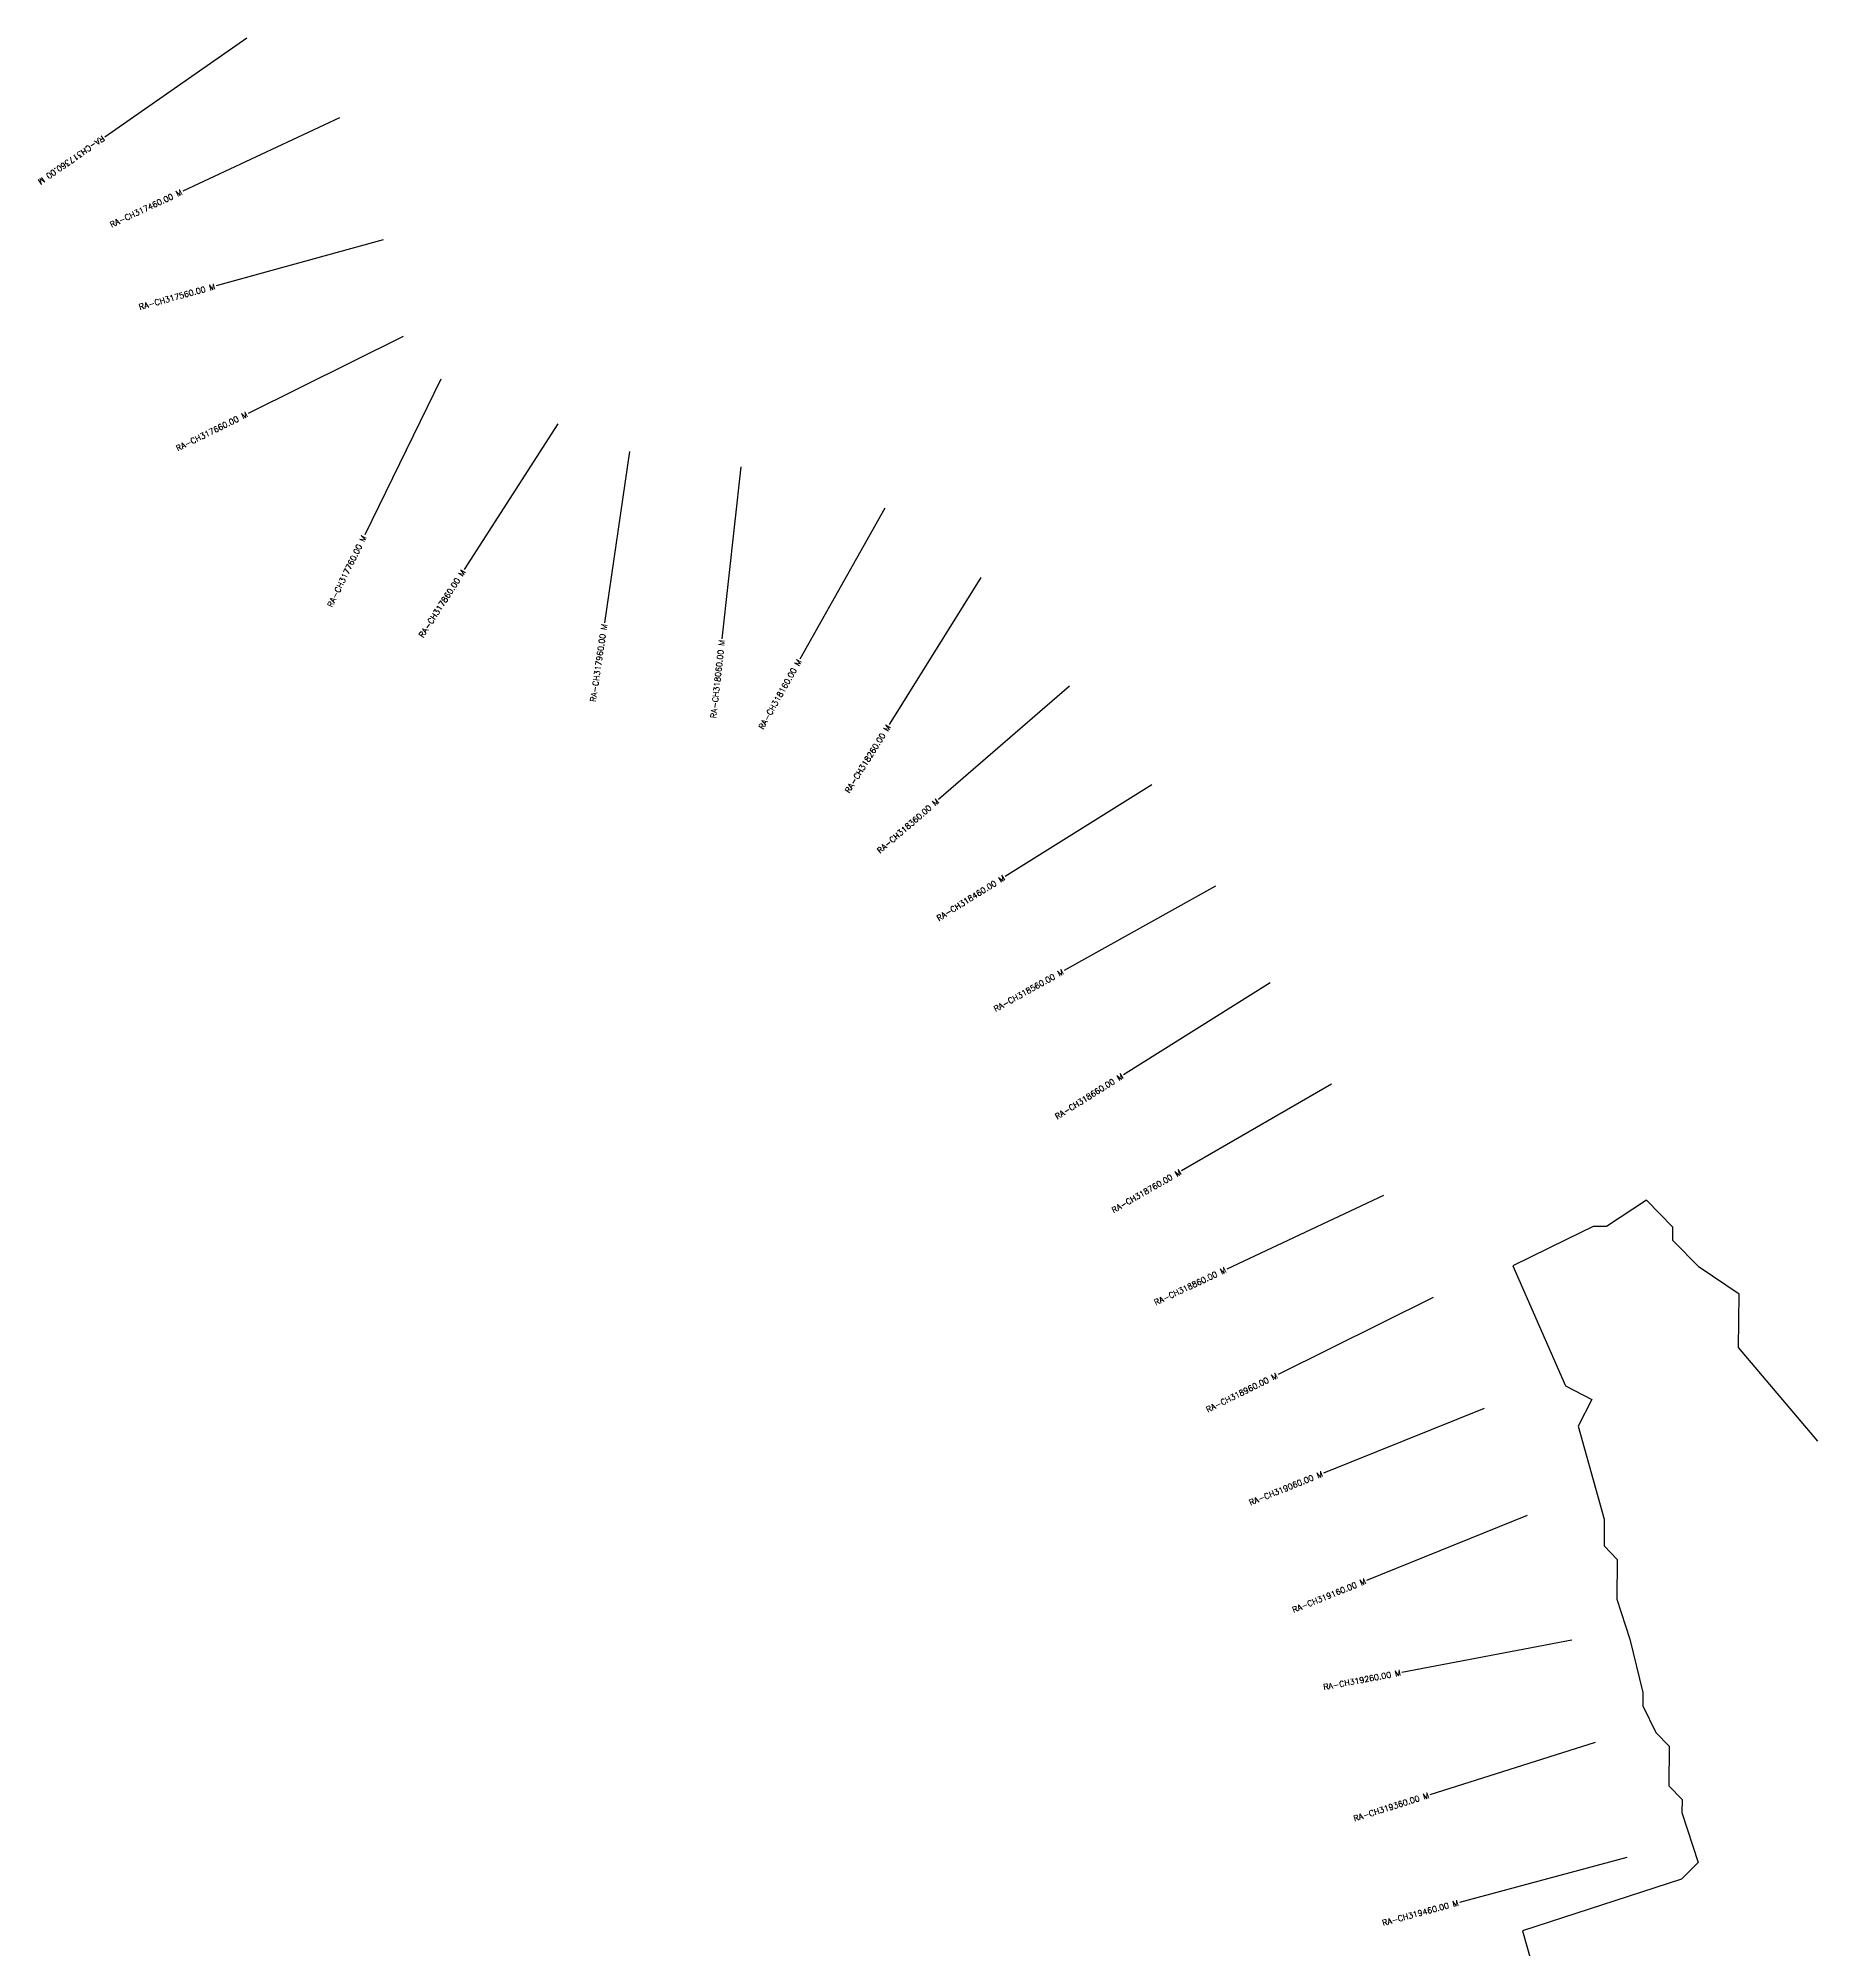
# Model space of a CAD drawing. Header units: metres. Extents: x 286359 to 289434, y 1999636 to 2003304.
# Drawn here: x 286359 to 287897, y 2001501 to 2003157 of the extents above; entities that cross this region are included whole.
import ezdxf
from ezdxf.enums import TextEntityAlignment as Align

# ---------------------------------------------------------------- set-up
doc = ezdxf.new("R2010")
doc.units = ezdxf.units.M
doc.header["$MEASUREMENT"] = 0
for name, color, linetype in [('CS', 134, 'Continuous'), ('CSMark', 6, 'Continuous'), ('VILLAGE BOUNDRY', 10, 'Continuous')]:
    doc.layers.add(name, color=color, linetype=linetype)
doc.styles.get("Standard").update_dxf_attribs({"font": 'simplex.shx'})

msp = doc.modelspace()

# ---------------------------------------------------------------- linework, layer by layer
at = {"layer": 'CS'}
for p, q in [((286539.8, 2003157.3), (286416.7, 2003071.6)), ((286620.2, 2003088.3), (286484.3, 2003024.8)), ((286657.8, 2002982.6), (286513.2, 2002942.7)), ((286675.3, 2002898.8), (286540.9, 2002832.3)), ((286707.7, 2002861.9), (286641.9, 2002727.1)), ((286809.2, 2002823.2), (286727.9, 2002697.1)), ((286871.2, 2002799.2), (286849.5, 2002650.8)), ((286967.6, 2002786.1), (286951.3, 2002637)), ((287092.3, 2002750.3), (287018.8, 2002619.5)), ((287175.6, 2002690.1), (287096.1, 2002562.9)), ((287252.3, 2002596), (287138.9, 2002497.8)), ((287323.6, 2002510.6), (287196.4, 2002431)), ((287378.6, 2002422.7), (287247.6, 2002349.6)), ((287426, 2002339.1), (287299, 2002259.3)), ((287479.1, 2002251.1), (287349.2, 2002176.1)), ((287524.3, 2002154.9), (287388.6, 2002091.1)), ((287567.2, 2002066.4), (287432.9, 2001999.6)), ((287611.4, 2001970.2), (287472.2, 2001914.2)), ((287648.7, 2001877.5), (287509.6, 2001821.4)), ((287687.4, 2001769.7), (287540.1, 2001741.6)), ((287707.4, 2001680.8), (287564.4, 2001635.7)), ((287734.9, 2001581.4), (287590, 2001542.4))]:
    msp.add_line(p, q, dxfattribs=at)
at = {"layer": 'VILLAGE BOUNDRY'}
msp.add_lwpolyline([(287900.3, 2001942.1), (287831.7, 2002023.2), (287832.1, 2002069.4), (287797.7, 2002092.6), (287774.8, 2002115.9), (287774.9, 2002127.4), (287752, 2002150.6), (287717.3, 2002127.9), (287705.7, 2002127.9), (287682.6, 2002116.6), (287636.3, 2002093.9), (287681.7, 2001989.8), (287704.6, 2001978.1), (287692.9, 2001955.1), (287715.4, 2001874.3), (287715.2, 2001851.2), (287726.6, 2001839.6), (287726.4, 2001805), (287737.6, 2001770.4), (287748.8, 2001724.2), (287748.8, 2001712.7), (287760.1, 2001689.5), (287771.6, 2001677.9), (287771.3, 2001643.3), (287782.7, 2001631.7), (287782.6, 2001620.2), (287796.7, 2001576.9), (287782.2, 2001562.6), (287644.7, 2001517.8), (287688.6, 2001361.2)], dxfattribs=at)

# ---------------------------------------------------------------- texts
at = {"layer": 'CSMark'}
msp.add_text('RA-CH317360.00 M', height=5, rotation=214.8049, dxfattribs=at).set_placement((286415.8, 2003071.1), align=Align.MIDDLE_LEFT)
for s, rotation, p in [('RA-CH317460.00 M', 25.0861, (286483.4, 2003024.3)), ('RA-CH317560.00 M', 15.4357, (286512.2, 2002942.4)), ('RA-CH317660.00 M', 26.3149, (286540, 2002831.8)), ('RA-CH317760.00 M', 63.9688, (286641.4, 2002726.2)), ('RA-CH317860.00 M', 57.2129, (286727.4, 2002696.2)), ('RA-CH317960.00 M', 81.676, (286849.4, 2002649.8)), ('RA-CH318060.00 M', 83.7781, (286951.2, 2002636)), ('RA-CH318160.00 M', 60.6563, (287018.3, 2002618.7)), ('RA-CH318260.00 M', 58.0254, (287095.6, 2002562)), ('RA-CH318360.00 M', 40.8972, (287138.2, 2002497.2)), ('RA-CH318460.00 M', 32.0317, (287195.6, 2002430.5)), ('RA-CH318560.00 M', 29.1858, (287246.7, 2002349.1)), ('RA-CH318660.00 M', 32.1422, (287298.1, 2002258.8)), ('RA-CH318760.00 M', 29.9874, (287348.4, 2002175.6)), ('RA-CH318860.00 M', 25.1553, (287387.6, 2002090.7)), ('RA-CH318960.00 M', 26.4192, (287432, 2001999.2)), ('RA-CH319060.00 M', 21.8896, (287471.3, 2001913.9)), ('RA-CH319160.00 M', 21.9793, (287508.7, 2001821)), ('RA-CH319260.00 M', 10.7776, (287539.1, 2001741.5)), ('RA-CH319360.00 M', 17.5274, (287563.4, 2001635.4)), ('RA-CH319460.00 M', 15.0552, (287589, 2001542.2))]:
    msp.add_text(s, height=5, rotation=rotation, dxfattribs=at).set_placement(p, align=Align.MIDDLE_RIGHT)

doc.saveas('drawing.dxf')
